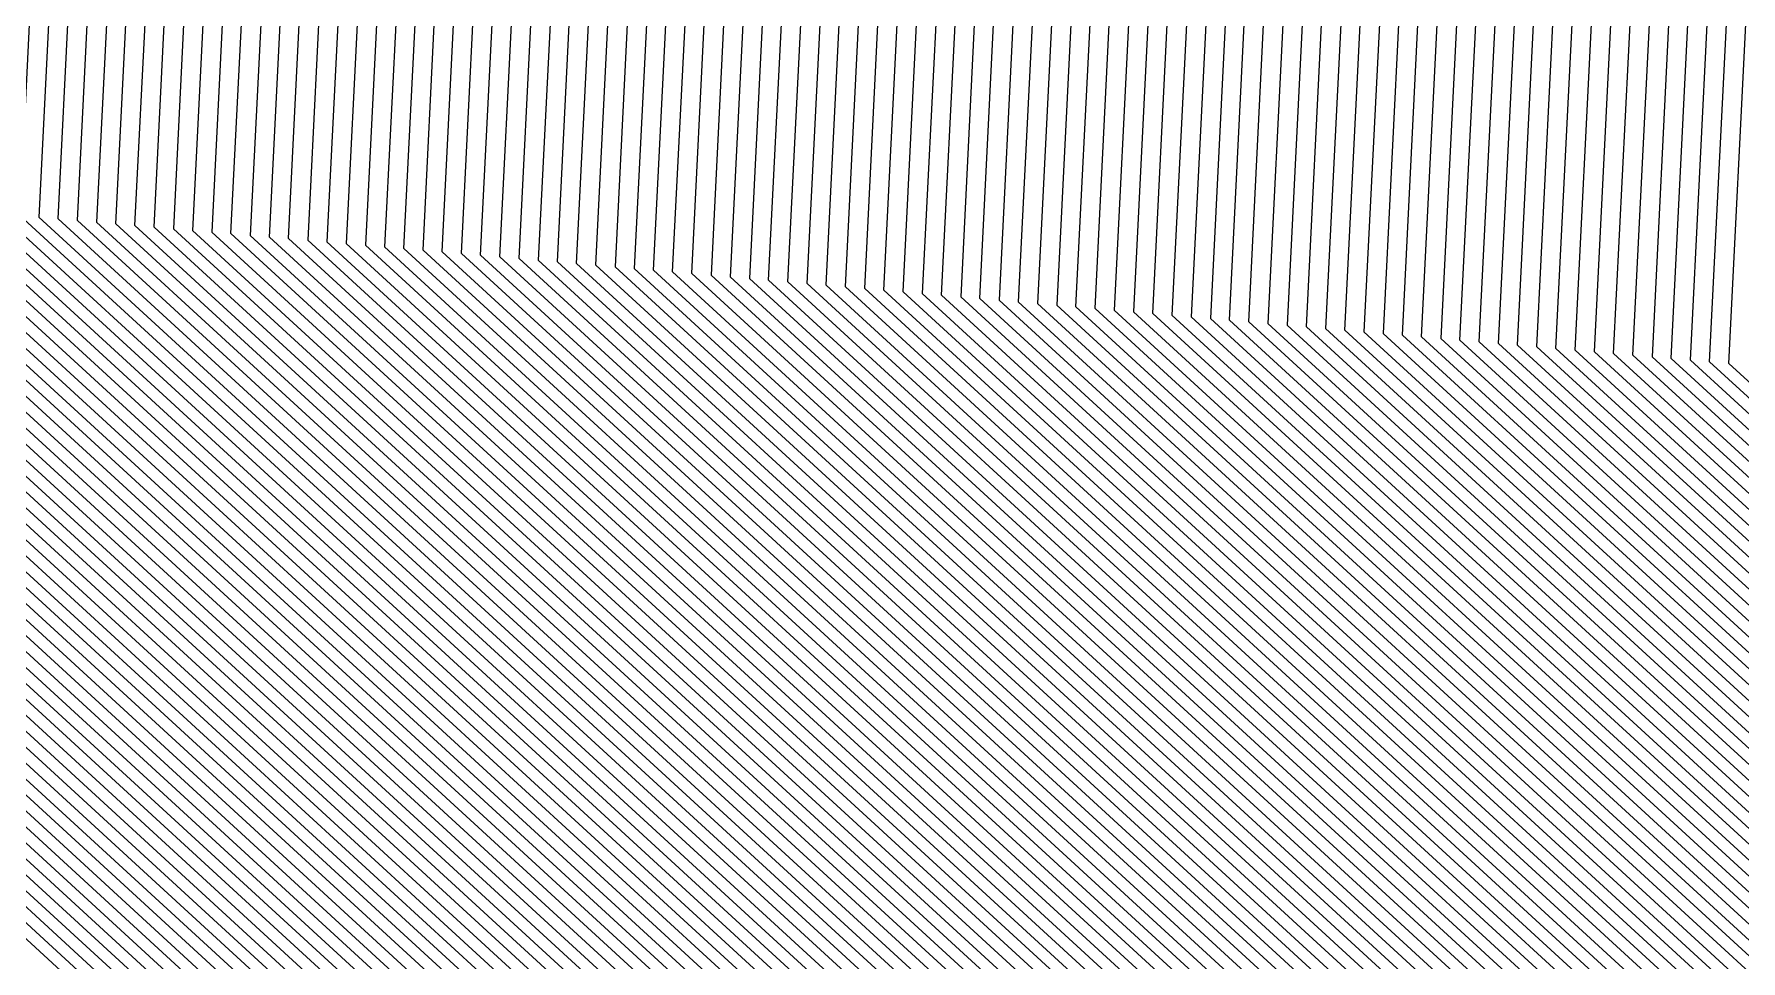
# Model space of a CAD drawing. Extents: x 7084 to 11035, y 13750 to 16729.
# Drawn here: x 7168.7 to 7236.2, y 14474.6 to 14511.2 of the extents above; entities that cross this region are included whole.
import ezdxf

# ---------------------------------------------------------------- set-up
doc = ezdxf.new("R2010")
doc.units = 0
doc.layers.add('Default', color=7, linetype='Continuous')

msp = doc.modelspace()

# ---------------------------------------------------------------- linework, layer by layer
at = {"layer": 'Default'}
for points in [[(8434.013, 16624.256), (8197.693, 16477.159), (8097.914, 16303.794), (8084.854, 16292.684), (7874.792, 16177.108), (7844.102, 16148.354), (7665.549, 16143.101), (7597.279, 15701.808), (7584.873, 15652.796), (7574.37, 15621.276), (7516.602, 15311.32), (7514.644, 15288.448), (7493.096, 15265.576), (7474.16, 15243.357), (7369.128, 15001.697), (7358.028, 14976.864), (7137.463, 14546.079), (7135.504, 14506.869), (7450.597, 14217.928), (7464.962, 14195.056), (7717.037, 14126.76), (7785.599, 14177.733)], [(8432.665, 16618.176), (8199.482, 16473.032), (8101.027, 16301.968), (8086.815, 16289.878), (7879.541, 16175.836), (7846.144, 16144.545), (7669.961, 16139.362), (7602.597, 15703.927), (7589.096, 15650.591), (7578.732, 15619.488), (7521.732, 15313.647), (7519.6, 15288.757), (7496.151, 15263.866), (7475.544, 15239.687), (7371.907, 15001.235), (7359.827, 14974.211), (7142.189, 14549.144), (7140.058, 14506.475), (7450.968, 14221.369), (7466.601, 14196.479), (7715.33, 14129.09), (7789.941, 14184.56)], [(8201.036, 14055.189), (8116.381, 14088.786), (7791.389, 14186.836), (7714.761, 14129.867), (7467.148, 14196.953), (7451.092, 14222.516), (7141.576, 14506.344), (7143.765, 14550.166), (7360.427, 14973.327), (7372.833, 15001.081), (7476.005, 15238.464), (7497.169, 15263.297), (7521.252, 15288.86), (7523.441, 15314.423), (7580.186, 15618.892), (7590.503, 15649.855), (7604.369, 15704.633), (7671.431, 16138.115), (7846.824, 16143.276), (7881.124, 16175.412), (8087.468, 16288.943), (8102.064, 16301.359), (8200.078, 16471.656), (8432.215, 16616.15)], [(8206.565, 14059.772), (8116.34, 14095.58), (7795.007, 14192.525), (7713.338, 14131.808), (7468.513, 14198.139), (7451.402, 14225.384), (7145.371, 14506.015), (7147.704, 14552.72), (7361.926, 14971.116), (7375.148, 15000.696), (7477.159, 15235.406), (7499.715, 15261.872), (7525.382, 15289.117), (7527.716, 15316.362), (7583.821, 15617.403), (7594.022, 15648.017), (7608.801, 15706.399), (7675.107, 16134.999), (7848.525, 16140.102), (7885.082, 16174.352), (8089.102, 16286.605), (8104.658, 16299.838), (8201.568, 16468.217), (8431.091, 16611.083)], [(8430.417, 16608.044), (8202.462, 16466.153), (8106.215, 16298.925), (8090.083, 16285.202), (7887.456, 16173.716), (7849.546, 16138.197), (7677.313, 16133.13), (7611.46, 15707.458), (7596.134, 15646.914), (7586.003, 15616.509), (7530.28, 15317.526), (7527.861, 15289.272), (7501.242, 15261.018), (7477.851, 15233.571), (7376.538, 15000.465), (7362.825, 14969.789), (7150.067, 14554.253), (7147.648, 14505.818), (7451.587, 14227.104), (7469.333, 14198.851), (7712.484, 14132.973)], [(8212.093, 14064.355), (8116.299, 14102.373), (7798.626, 14198.214), (7711.915, 14133.749), (7469.879, 14199.325), (7451.711, 14228.252), (7149.166, 14505.686), (7151.643, 14555.275), (7363.425, 14968.905), (7377.464, 15000.311), (7478.312, 15232.348), (7502.261, 15260.448), (7529.513, 15289.375), (7531.99, 15318.301), (7587.457, 15615.913), (7597.542, 15646.179), (7613.232, 15708.164), (7678.784, 16131.883), (7850.226, 16136.927), (7889.039, 16173.292), (8090.736, 16284.266), (8107.252, 16298.316), (8203.058, 16464.777), (8429.968, 16606.017)], [(8429.518, 16603.99), (8203.655, 16463.402), (8108.29, 16297.708), (8091.39, 16283.331), (7890.622, 16172.868), (7850.906, 16135.658), (7680.254, 16130.637), (7615.005, 15708.871), (7598.949, 15645.443), (7588.911, 15615.317), (7533.7, 15319.077), (7531.165, 15289.478), (7503.279, 15259.878), (7478.774, 15231.124), (7378.39, 15000.157), (7364.025, 14968.021), (7153.219, 14556.297), (7150.684, 14505.555), (7451.835, 14229.399), (7470.425, 14199.799), (7711.346, 14134.526), (7800.073, 14200.49)], [(8216.515, 14068.022), (8116.266, 14107.808), (7801.521, 14202.766), (7710.777, 14135.302), (7470.972, 14200.274), (7451.959, 14230.546), (7152.202, 14505.424), (7154.794, 14557.319), (7364.624, 14967.136), (7379.316, 15000.003), (7479.235, 15229.901), (7504.298, 15259.308), (7532.817, 15289.58), (7535.41, 15319.853), (7590.365, 15614.722), (7600.357, 15644.708), (7616.777, 15709.577), (7681.725, 16129.39), (7851.587, 16134.388), (7892.205, 16172.445), (8092.043, 16282.396), (8109.328, 16297.099), (8204.251, 16462.026), (8429.069, 16601.964)], [(8425.922, 16587.778), (8208.424, 16452.396), (8116.591, 16292.839), (8096.618, 16275.848), (7903.287, 16169.477), (7856.35, 16125.501), (7692.018, 16120.666), (7629.185, 15714.521), (7610.21, 15639.561), (7600.544, 15610.551), (7547.378, 15325.282), (7544.382, 15290.301), (7511.426, 15255.32), (7482.465, 15221.338), (7385.799, 14998.926), (7368.822, 14960.946), (7165.824, 14564.471), (7162.828, 14504.504), (7452.825, 14238.575), (7474.796, 14203.594), (7706.794, 14140.738)], [(8425.248, 16584.738), (8209.318, 16450.333), (8118.148, 16291.926), (8097.599, 16274.445), (7905.661, 16168.841), (7857.37, 16123.596), (7694.223, 16118.796), (7631.844, 15715.58), (7612.322, 15638.458), (7602.725, 15609.657), (7549.942, 15326.446), (7546.86, 15290.456), (7512.954, 15254.465), (7483.157, 15219.504), (7387.188, 14998.695), (7369.721, 14959.62), (7168.187, 14566.004), (7165.105, 14504.306), (7453.011, 14240.296)], [(8247.473, 14093.688), (8116.035, 14145.852), (7821.785, 14234.626), (7702.81, 14146.174), (7478.62, 14206.915), (7453.692, 14246.605), (7173.454, 14503.584), (7176.853, 14571.624), (7373.02, 14954.756), (7392.282, 14997.848), (7485.695, 15212.776), (7518.554, 15251.332), (7555.946, 15291.022), (7559.346, 15330.712), (7610.723, 15606.38), (7620.064, 15634.414), (7641.593, 15719.464), (7702.311, 16111.941), (7861.113, 16116.613), (7914.368, 16166.509), (8101.193, 16269.301), (8123.855, 16288.579), (8212.597, 16442.766), (8422.776, 16573.592)], [(7178.008, 14503.189), (7181.58, 14574.689), (7374.819, 14952.103), (7395.061, 14997.386), (7487.079, 15209.106), (7521.61, 15249.622), (7560.903, 15291.331), (7564.475, 15333.039), (7615.085, 15604.593), (7624.287, 15632.208), (7646.91, 15721.583), (7706.722, 16108.202), (7863.154, 16112.804), (7919.117, 16165.238), (8103.154, 16266.495), (8126.968, 16286.753), (8214.386, 16438.639), (8421.427, 16567.512)], [(8420.978, 16565.486), (8214.982, 16437.264), (8128.006, 16286.145), (8103.807, 16265.56), (7920.7, 16164.814), (7863.834, 16111.535), (7708.193, 16106.955), (7648.683, 15722.289), (7625.695, 15631.473), (7616.539, 15603.997), (7566.185, 15333.814), (7562.555, 15291.434), (7522.628, 15249.053), (7487.54, 15207.883), (7395.987, 14997.232), (7375.418, 14951.218), (7183.155, 14575.711), (7179.526, 14503.058), (7454.187, 14251.193), (7480.805, 14208.812), (7700.534, 14149.28)], [(7184.839, 14502.598), (7188.67, 14579.287), (7377.517, 14948.123), (7399.228, 14996.693), (7489.155, 15203.601), (7526.192, 15247.058), (7568.337, 15291.794), (7572.169, 15336.529), (7621.629, 15601.911), (7630.621, 15628.899), (7654.887, 15724.761), (7713.339, 16102.593), (7866.216, 16107.091), (7926.241, 16163.33), (8106.095, 16262.286), (8131.638, 16284.015), (8217.068, 16432.449), (8419.404, 16558.393)], [(7199.26, 14501.349), (7203.638, 14588.994), (7383.214, 14939.722), (7408.027, 14995.23), (7493.539, 15191.98), (7535.866, 15241.646), (7584.032, 15292.772), (7588.411, 15343.898), (7635.443, 15596.251), (7643.994, 15621.914), (7671.726, 15731.47), (7727.309, 16090.752), (7872.679, 16095.03), (7941.28, 16159.303), (8112.304, 16253.4), (8141.495, 16278.233), (8222.732, 16419.38), (8415.134, 16539.14)], [(7455.92, 14267.252), (7200.778, 14501.218), (7205.214, 14590.016), (7383.814, 14938.838), (7408.953, 14995.077), (7494, 15190.757), (7536.885, 15241.076), (7585.685, 15292.875), (7590.121, 15344.674), (7636.897, 15595.655), (7645.402, 15621.179), (7673.499, 15732.176), (7728.779, 16089.506), (7873.36, 16093.76), (7942.863, 16158.879), (8112.957, 16252.465), (8142.533, 16277.624), (8223.328, 16418.004), (8414.684, 16537.114)], [(7203.055, 14501.021), (7207.578, 14591.549), (7384.713, 14937.511), (7410.342, 14994.846), (7494.692, 15188.922), (7538.412, 15240.221), (7588.163, 15293.029), (7592.686, 15345.837), (7639.078, 15594.762), (7647.513, 15620.076), (7676.157, 15733.236), (7730.985, 16087.636), (7874.38, 16091.856), (7945.237, 16158.243), (8113.938, 16251.062), (8144.089, 16276.711), (8224.222, 16415.94), (8414.01, 16534.074)], [(8410.639, 16518.875), (8228.693, 16405.623), (8151.872, 16272.147), (8118.839, 16244.047), (7957.11, 16155.063), (7879.484, 16082.333), (7742.014, 16078.289), (7689.452, 15738.533), (7658.071, 15614.561), (7649.984, 15590.293), (7605.509, 15351.655), (7600.554, 15293.801), (7546.05, 15235.948), (7498.153, 15179.748), (7417.288, 14993.691), (7389.21, 14930.879), (7219.395, 14599.212), (7214.44, 14500.035), (7457.034, 14277.576), (7493.37, 14219.722), (7687.445, 14167.141), (7860.866, 14296.071)], [(8409.74, 16514.822), (8229.886, 16402.871), (8153.947, 16270.93), (8120.146, 16242.176), (7960.276, 16154.215), (7880.844, 16079.794), (7744.954, 16075.796), (7692.997, 15739.945), (7660.886, 15613.091), (7652.892, 15589.101), (7608.928, 15353.206), (7603.858, 15294.007), (7548.087, 15234.809), (7499.076, 15177.301), (7419.14, 14993.383), (7390.41, 14929.11), (7222.546, 14601.256), (7217.476, 14499.772), (7457.281, 14279.87), (7494.462, 14220.671), (7686.307, 14168.694), (7863.761, 14300.623)], [(8322.657, 14156.019), (8115.474, 14238.244), (7870.998, 14312.001), (7683.461, 14172.577), (7497.194, 14223.043), (7457.9, 14285.605), (7225.066, 14499.115), (7230.424, 14606.365), (7393.408, 14924.688), (7423.771, 14992.613), (7501.383, 15171.185), (7553.178, 15231.96), (7612.118, 15294.522), (7617.477, 15357.084), (7660.163, 15586.122), (7667.924, 15609.414), (7701.859, 15743.476), (7752.307, 16069.564), (7884.246, 16073.446), (7968.191, 16152.096), (8123.414, 16237.5), (8159.136, 16267.887), (8232.866, 16395.993), (8407.492, 16504.689)], [(7230.379, 14498.655), (7235.939, 14609.941), (7395.507, 14921.593), (7427.013, 14992.074), (7502.998, 15166.904), (7556.743, 15229.966), (7617.901, 15294.882), (7623.461, 15359.799), (7665.252, 15584.037), (7672.851, 15606.841), (7708.063, 15745.948), (7757.453, 16065.202), (7886.628, 16069.002), (7973.732, 16150.612), (8125.702, 16234.226), (8162.767, 16265.757), (8234.953, 16391.178), (8405.919, 16497.596)], [(7231.897, 14498.524), (7237.514, 14610.963), (7396.107, 14920.709), (7427.939, 14991.92), (7503.459, 15165.68), (7557.761, 15229.396), (7619.553, 15294.985), (7625.17, 15360.575), (7666.707, 15583.441), (7674.259, 15606.105), (7709.836, 15746.654), (7758.924, 16063.955), (7887.308, 16067.733), (7975.315, 16150.188), (8126.355, 16233.291), (8163.805, 16265.148), (8235.549, 16389.802), (8405.47, 16495.569)], [(8405.245, 16494.556), (8235.847, 16389.114), (8164.324, 16264.844), (8126.682, 16232.823), (7976.106, 16149.976), (7887.648, 16067.098), (7759.659, 16063.332), (7710.722, 15747.007), (7674.962, 15605.738), (7667.434, 15583.143), (7626.025, 15360.963), (7620.379, 15295.037), (7558.27, 15229.111), (7503.69, 15165.069), (7428.402, 14991.843), (7396.406, 14920.267), (7238.302, 14611.474), (7232.656, 14498.458), (7458.519, 14291.341), (7499.925, 14225.415), (7680.616, 14176.46), (7878.235, 14323.38)], [(7458.705, 14293.061), (7234.933, 14498.261), (7240.665, 14613.006), (7397.306, 14918.94), (7429.791, 14991.612), (7504.382, 15163.234), (7559.798, 15228.256), (7622.857, 15295.191), (7628.59, 15362.126), (7669.615, 15582.249), (7677.074, 15604.635), (7713.381, 15748.067), (7761.865, 16061.462), (7888.669, 16065.193), (7978.481, 16149.34), (8127.662, 16231.42), (8165.88, 16263.931), (8236.741, 16387.051), (8404.571, 16491.516)], [(8885.572, 13924.409), (8266.016, 14020.82), (8255.213, 14100.104), (8115.977, 14155.363), (7826.851, 14242.591), (7700.818, 14148.892), (7480.532, 14208.575), (7454.125, 14250.619), (7178.767, 14503.124), (7182.368, 14575.2), (7375.118, 14951.661), (7395.524, 14997.309), (7487.31, 15208.494), (7522.119, 15249.338), (7561.729, 15291.382), (7565.33, 15333.427), (7615.812, 15604.295), (7624.991, 15631.841), (7647.797, 15721.936), (7707.458, 16107.579), (7863.494, 16112.17), (7919.909, 16165.026), (8103.481, 16266.027)], [(8857.339, 13963.892), (8355.421, 14041.997), (8338.136, 14168.852), (8115.359, 14257.265), (7881.13, 14327.932), (7679.478, 14178.013), (7501.018, 14226.363), (7458.767, 14293.635), (7235.692, 14498.195), (7241.453, 14613.517), (7397.606, 14918.498), (7430.254, 14991.535), (7504.613, 15162.622), (7560.307, 15227.971), (7623.683, 15295.243), (7629.445, 15362.514), (7670.342, 15581.951), (7677.778, 15604.267), (7714.267, 15748.42), (7762.6, 16060.839), (7889.009, 16064.558), (7979.273, 16149.128), (8127.989, 16230.952)], [(8906.275, 13895.455), (8200.452, 14005.29), (8194.403, 14049.689), (8116.43, 14080.634), (7787.046, 14180.009), (7716.468, 14127.537), (7465.509, 14195.53), (7450.721, 14219.075), (7137.022, 14506.738), (7139.038, 14547.101), (7358.628, 14975.98), (7370.055, 15001.543), (7474.621, 15242.134), (7494.114, 15265.006), (7516.296, 15288.551), (7518.312, 15312.096), (7575.824, 15620.68), (7586.28, 15652.061), (7599.052, 15702.515), (7667.02, 16141.854), (7844.783, 16147.085), (7876.375, 16176.684)], [(8873.902, 13940.729), (8302.97, 14029.573), (8289.488, 14128.52), (8115.721, 14197.482), (7849.286, 14277.865), (7691.998, 14160.929), (7488.999, 14215.928), (7456.044, 14268.399), (7202.296, 14501.086), (7206.79, 14591.038), (7384.413, 14937.953), (7409.879, 14994.923), (7494.462, 15189.534), (7537.903, 15240.506), (7587.337, 15292.978), (7591.831, 15345.449), (7638.351, 15595.059), (7646.809, 15620.444), (7675.271, 15732.883), (7730.25, 16088.26), (7874.04, 16092.49), (7944.446, 16158.455)], [(8868.632, 13948.099), (8319.659, 14033.526), (8304.967, 14141.353), (8115.606, 14216.504), (7859.418, 14293.796), (7688.014, 14166.365), (7492.823, 14219.248), (7456.91, 14276.429), (7212.922, 14500.166), (7217.819, 14598.19), (7388.611, 14931.763), (7416.362, 14993.845), (7497.691, 15180.971), (7545.032, 15236.518), (7598.902, 15293.698), (7603.799, 15350.879), (7648.53, 15590.889), (7656.663, 15615.296), (7687.679, 15737.826), (7740.543, 16079.535), (7878.803, 16083.603), (7955.527, 16155.487)], [(8865.621, 13952.311), (8329.195, 14035.785), (8313.812, 14148.686), (8115.54, 14227.374), (7865.208, 14302.899), (7685.738, 14169.471), (7495.009, 14221.146), (7457.405, 14281.017), (7218.994, 14499.641), (7224.122, 14602.277), (7391.009, 14928.226), (7420.067, 14993.229), (7499.537, 15176.078), (7549.105, 15234.239), (7605.51, 15294.11), (7610.638, 15353.982), (7654.347, 15588.505), (7662.294, 15612.355), (7694.769, 15740.651), (7746.425, 16074.549), (7881.525, 16078.524), (7961.859, 16153.791)], [(7864.855, 16109.63), (7710.399, 16105.086), (7651.342, 15723.348), (7627.806, 15630.37), (7618.72, 15603.103), (7568.749, 15334.978), (7565.033, 15291.588), (7524.155, 15248.198), (7488.233, 15206.048), (7397.376, 14997.001), (7376.318, 14949.892), (7185.519, 14577.244), (7181.803, 14502.861), (7454.372, 14252.914), (7481.624, 14209.524), (7699.68, 14150.445), (7829.746, 14247.143), (8115.944, 14160.798), (8259.635, 14103.771), (8270.784, 14021.95), (8884.066, 13926.515)], [(7708.928, 16106.332), (7649.569, 15722.642), (7626.398, 15631.105), (7617.266, 15603.699), (7567.04, 15334.202), (7563.381, 15291.485), (7523.137, 15248.768), (7487.771, 15207.271), (7396.45, 14997.155), (7375.718, 14950.776), (7183.943, 14576.222), (7180.285, 14502.992), (7454.249, 14251.767), (7481.078, 14209.049), (7700.249, 14149.669), (7828.298, 14244.867), (8115.96, 14158.08), (8257.424, 14101.937), (8268.4, 14021.385), (8884.819, 13925.462)], [(7683.248, 15736.061), (7653.144, 15617.135), (7644.895, 15592.378), (7599.524, 15348.94), (7594.771, 15293.441), (7542.486, 15237.942), (7496.538, 15184.029), (7414.047, 14994.23), (7387.112, 14933.974), (7213.88, 14595.636), (7209.127, 14500.495), (7456.601, 14273.561), (7491.458, 14218.062), (7689.437, 14164.423), (7855.8, 14288.106), (8115.647, 14209.711), (8299.439, 14136.77), (8313.698, 14032.115), (8870.514, 13945.467)], [(7652.228, 15723.702), (7628.51, 15630.002), (7619.448, 15602.805), (7569.604, 15335.366), (7565.859, 15291.639), (7524.665, 15247.913), (7488.463, 15205.436), (7397.839, 14996.924), (7376.618, 14949.45), (7186.307, 14577.754), (7182.562, 14502.795), (7454.434, 14253.487), (7481.897, 14209.761), (7699.396, 14150.834), (7830.469, 14248.281), (8115.936, 14162.156), (8260.741, 14104.687), (8271.976, 14022.232), (8883.69, 13927.042)], [(7642.479, 15719.817), (7620.768, 15634.046), (7611.45, 15606.082), (7560.201, 15331.1), (7556.773, 15291.073), (7519.064, 15251.047), (7485.925, 15212.164), (7392.745, 14997.771), (7373.319, 14954.314), (7177.641, 14572.135), (7174.213, 14503.518), (7453.754, 14247.178), (7478.893, 14207.152), (7702.526, 14146.562), (7822.509, 14235.764), (8116.026, 14147.21), (8248.579, 14094.604), (8258.863, 14019.126), (8887.83, 13921.251)], [(7638.934, 15718.405), (7617.953, 15635.517), (7608.542, 15607.274), (7556.781, 15329.548), (7553.468, 15290.867), (7517.027, 15252.186), (7485.003, 15214.611), (7390.893, 14998.079), (7372.12, 14956.082), (7174.49, 14570.091), (7171.177, 14503.781), (7453.506, 14244.884), (7477.8, 14206.203), (7703.664, 14145.009), (7819.614, 14231.213), (8116.059, 14141.776), (8244.156, 14090.938), (8254.095, 14017.997), (8889.336, 13919.145)], [(7618.55, 15710.283), (7601.765, 15643.973), (7591.819, 15614.126), (7537.119, 15320.628), (7534.469, 15289.683), (7505.316, 15258.739), (7479.696, 15228.678), (7380.242, 14999.849), (7365.224, 14966.252), (7156.37, 14558.34), (7153.72, 14505.292), (7452.082, 14231.693), (7471.518, 14200.748), (7710.208, 14136.079), (7802.968, 14205.042), (8116.249, 14110.526), (8218.727, 14069.855), (8226.678, 14011.502), (8897.994, 13907.037)], [(7615.891, 15709.224), (7599.653, 15645.076), (7589.638, 15615.019), (7534.555, 15319.465), (7531.991, 15289.529), (7503.788, 15259.593), (7479.004, 15230.513), (7378.853, 15000.08), (7364.324, 14967.579), (7154.007, 14556.808), (7151.443, 14505.489), (7451.897, 14229.972), (7470.698, 14200.036), (7711.062, 14134.914), (7800.797, 14201.628), (8116.274, 14106.449), (8215.41, 14067.105), (8223.101, 14010.655), (8899.123, 13905.458)], [(8907.781, 13893.35), (8195.684, 14004.161), (8189.98, 14046.023), (8116.463, 14075.199), (7784.151, 14175.457), (7717.606, 14125.984), (7464.416, 14194.581), (7450.473, 14216.781), (7133.986, 14507.001), (7135.887, 14545.057), (7357.428, 14977.749), (7368.202, 15001.851), (7473.698, 15244.58), (7492.077, 15266.146), (7512.991, 15288.345), (7514.893, 15310.545), (7572.916, 15621.871)], [(7573.643, 15621.574), (7515.748, 15310.932), (7513.818, 15288.397), (7492.586, 15265.861), (7473.929, 15243.969), (7368.665, 15001.774), (7357.728, 14977.306), (7136.675, 14545.568), (7134.745, 14506.935), (7450.535, 14217.354), (7464.689, 14194.818), (7717.322, 14126.372), (7784.875, 14176.595), (8116.455, 14076.558), (8191.086, 14046.939), (8196.876, 14004.443), (8907.405, 13893.876)], [(7575.097, 15620.978), (7517.457, 15311.708), (7515.47, 15288.499), (7493.605, 15265.291), (7474.39, 15242.745), (7369.591, 15001.62), (7358.328, 14976.422), (7138.25, 14546.59), (7136.263, 14506.804), (7450.659, 14218.501), (7465.236, 14195.293), (7716.753, 14127.149), (7786.323, 14178.871), (8116.439, 14079.275), (8193.297, 14048.773), (8199.26, 14005.008), (8906.652, 13894.929)], [(7576.551, 15620.382), (7519.167, 15312.484), (7517.122, 15288.602), (7494.623, 15264.721), (7474.852, 15241.522), (7370.518, 15001.466), (7358.927, 14975.538), (7139.826, 14547.611), (7137.781, 14506.672), (7450.783, 14219.649), (7465.782, 14195.767), (7716.184, 14127.925), (7787.77, 14181.146), (8116.422, 14081.993), (8195.508, 14050.606), (8201.644, 14005.573), (8905.899, 13895.982)], [(8905.523, 13896.508), (8202.836, 14005.855), (8196.614, 14051.523), (8116.414, 14083.351), (7788.494, 14182.284), (7715.899, 14128.313), (7466.055, 14196.004), (7450.845, 14220.222), (7138.54, 14506.606), (7140.614, 14548.122), (7359.227, 14975.095), (7370.981, 15001.389), (7475.082, 15240.911), (7495.132, 15264.436), (7517.948, 15288.654), (7520.022, 15312.872), (7577.278, 15620.084)], [(8904.393, 13898.087), (8206.412, 14006.702), (8199.931, 14054.272), (8116.389, 14087.428), (7790.665, 14185.698), (7715.045, 14129.478), (7466.874, 14196.716), (7451.03, 14221.943), (7140.817, 14506.409), (7142.977, 14549.655), (7360.127, 14973.769), (7372.37, 15001.158), (7475.774, 15239.076), (7496.66, 15263.582), (7520.426, 15288.808), (7522.587, 15314.035), (7579.459, 15619.19)], [(8903.64, 13899.14), (8208.797, 14007.267), (8202.142, 14056.106), (8116.373, 14090.145), (7792.112, 14187.974), (7714.476, 14130.255), (7467.421, 14197.19), (7451.154, 14223.09), (7142.335, 14506.278), (7144.553, 14550.677), (7360.726, 14972.885), (7373.296, 15001.004), (7476.236, 15237.852), (7497.678, 15263.012), (7522.078, 15288.911), (7524.296, 15314.811), (7580.913, 15618.594)], [(7583.094, 15617.701), (7526.861, 15315.974), (7524.556, 15289.066), (7499.206, 15262.157), (7476.928, 15236.017), (7374.685, 15000.773), (7361.626, 14971.558), (7146.916, 14552.21), (7144.612, 14506.081), (7451.34, 14224.81), (7468.24, 14197.902), (7713.623, 14131.42), (7794.283, 14191.387), (8116.348, 14094.221), (8205.459, 14058.856), (8212.373, 14008.114), (8902.511, 13900.72)], [(7584.549, 15617.105), (7528.571, 15316.75), (7526.208, 15289.169), (7500.224, 15261.587), (7477.389, 15234.794), (7375.611, 15000.619), (7362.226, 14970.674), (7148.492, 14553.231), (7146.13, 14505.949), (7451.464, 14225.957), (7468.786, 14198.376), (7713.054, 14132.196), (7795.731, 14193.663), (8116.331, 14096.939), (8207.67, 14060.689), (8214.757, 14008.679), (8901.758, 13901.773)], [(7586.73, 15616.211), (7531.135, 15317.913), (7528.687, 15289.323), (7501.752, 15260.733), (7478.082, 15232.959), (7377.001, 15000.388), (7363.125, 14969.347), (7150.855, 14554.764), (7148.407, 14505.752), (7451.649, 14227.678), (7469.606, 14199.088), (7712.2, 14133.361), (7797.902, 14197.077), (8116.307, 14101.015), (8210.987, 14063.439), (8218.333, 14009.526), (8900.629, 13903.352)], [(7588.184, 15615.615), (7532.845, 15318.689), (7530.339, 15289.426), (7502.77, 15260.163), (7478.543, 15231.736), (7377.927, 15000.234), (7363.725, 14968.463), (7152.431, 14555.786), (7149.925, 14505.621), (7451.773, 14228.825), (7470.152, 14199.562), (7711.631, 14134.138), (7799.35, 14199.352), (8116.29, 14103.732), (8213.198, 14065.272), (8220.717, 14010.09), (8899.876, 13904.405)], [(8897.617, 13907.563), (8227.87, 14011.785), (8219.832, 14070.772), (8116.241, 14111.884), (7803.692, 14206.18), (7709.924, 14136.467), (7471.791, 14200.985), (7452.144, 14232.266), (7154.479, 14505.226), (7157.158, 14558.851), (7365.524, 14965.81), (7380.705, 14999.772), (7479.927, 15228.066), (7505.825, 15258.454), (7535.295, 15289.735), (7537.974, 15321.016), (7592.546, 15613.828)], [(8897.241, 13908.09), (8229.062, 14012.067), (8220.938, 14071.688), (8116.233, 14113.243), (7804.416, 14207.317), (7709.639, 14136.856), (7472.064, 14201.222), (7452.206, 14232.84), (7155.238, 14505.161), (7157.946, 14559.362), (7365.824, 14965.368), (7381.168, 14999.695), (7480.158, 15227.455), (7506.334, 15258.169), (7536.121, 15289.786), (7538.829, 15321.404), (7593.273, 15613.53)], [(7594, 15613.232), (7539.684, 15321.792), (7536.947, 15289.838), (7506.843, 15257.884), (7480.389, 15226.843), (7381.631, 14999.618), (7366.123, 14964.926), (7158.733, 14559.873), (7155.997, 14505.095), (7452.268, 14233.413), (7472.337, 14201.46), (7709.355, 14137.244), (7805.139, 14208.455), (8116.224, 14114.602), (8222.044, 14072.605), (8230.254, 14012.349), (8896.865, 13908.616)], [(8896.488, 13909.143), (8231.446, 14012.632), (8223.149, 14073.522), (8116.216, 14115.96), (7805.863, 14209.593), (7709.07, 14137.632), (7472.61, 14201.697), (7452.33, 14233.987), (7156.756, 14505.029), (7159.521, 14560.384), (7366.423, 14964.483), (7382.094, 14999.541), (7480.619, 15226.231), (7507.353, 15257.599), (7537.773, 15289.889), (7540.539, 15322.18), (7594.727, 15612.934)], [(8896.112, 13909.669), (8232.638, 14012.914), (8224.255, 14074.438), (8116.208, 14117.319), (7806.587, 14210.731), (7708.785, 14138.02), (7472.884, 14201.934), (7452.392, 14234.56), (7157.515, 14504.964), (7160.309, 14560.895), (7366.723, 14964.041), (7382.558, 14999.464), (7480.85, 15225.62), (7507.862, 15257.314), (7538.599, 15289.941), (7541.394, 15322.567), (7595.454, 15612.636)], [(8895.735, 13910.196), (8233.83, 14013.196), (8225.361, 14075.355), (8116.2, 14118.678), (7807.31, 14211.869), (7708.501, 14138.409), (7473.157, 14202.171), (7452.454, 14235.134), (7158.274, 14504.898), (7161.097, 14561.406), (7367.023, 14963.599), (7383.021, 14999.387), (7481.081, 15225.008), (7508.371, 15257.029), (7539.425, 15289.992), (7542.248, 15322.955), (7596.182, 15612.338)], [(7596.909, 15612.04), (7543.103, 15323.343), (7540.251, 15290.044), (7508.88, 15256.744), (7481.311, 15224.397), (7383.484, 14999.31), (7367.323, 14963.157), (7161.885, 14561.917), (7159.033, 14504.832), (7452.516, 14235.708), (7473.43, 14202.408), (7708.216, 14138.797), (7808.034, 14213.007), (8116.191, 14120.036), (8226.466, 14076.272), (8235.022, 14013.479), (8895.359, 13910.722)], [(8894.982, 13911.248), (8236.214, 14013.761), (8227.572, 14077.188), (8116.183, 14121.395), (7808.758, 14214.145), (7707.932, 14139.185), (7473.703, 14202.645), (7452.578, 14236.281), (7159.792, 14504.766), (7162.672, 14562.427), (7367.623, 14962.715), (7383.947, 14999.233), (7481.542, 15223.785), (7509.389, 15256.46), (7541.077, 15290.095), (7543.958, 15323.731), (7597.636, 15611.742)], [(8894.606, 13911.775), (8237.406, 14014.043), (8228.677, 14078.105), (8116.175, 14122.754), (7809.482, 14215.283), (7707.647, 14139.573), (7473.976, 14202.883), (7452.64, 14236.855), (7160.551, 14504.701), (7163.46, 14562.938), (7367.922, 14962.273), (7384.41, 14999.157), (7481.773, 15223.173), (7509.898, 15256.175), (7541.904, 15290.147), (7544.813, 15324.119), (7598.363, 15611.445)], [(8893.853, 13912.828), (8239.79, 14014.608), (8230.889, 14079.938), (8116.158, 14125.471), (7810.929, 14217.558), (7707.078, 14140.35), (7474.523, 14203.357), (7452.763, 14238.002), (7162.069, 14504.569), (7165.036, 14563.96), (7368.522, 14961.388), (7385.336, 14999.003), (7482.234, 15221.95), (7510.917, 15255.605), (7543.556, 15290.25), (7546.523, 15324.894), (7599.817, 15610.849)], [(7601.271, 15610.253), (7548.233, 15325.67), (7545.208, 15290.353), (7511.935, 15255.035), (7482.696, 15220.727), (7386.262, 14998.849), (7369.122, 14960.504), (7166.611, 14564.982), (7163.587, 14504.438), (7452.887, 14239.149), (7475.069, 14203.831), (7706.509, 14141.127), (7812.376, 14219.834), (8116.142, 14128.189), (8233.1, 14081.771), (8242.174, 14015.173), (8893.1, 13913.881)], [(7601.998, 15609.955), (7549.087, 15326.058), (7546.034, 15290.404), (7512.444, 15254.75), (7482.926, 15220.115), (7386.725, 14998.772), (7369.422, 14960.062), (7167.399, 14565.493), (7164.346, 14504.372), (7452.949, 14239.722), (7475.342, 14204.069), (7706.225, 14141.515), (7813.1, 14220.972), (8116.134, 14129.547), (8234.206, 14082.688), (8243.366, 14015.455), (8892.724, 13914.407)], [(8891.971, 13915.46), (8245.751, 14016.02), (8236.417, 14084.521), (8116.117, 14132.265), (7814.548, 14223.248), (7705.655, 14142.291), (7475.888, 14204.543), (7453.073, 14240.869), (7165.864, 14504.241), (7168.975, 14566.515), (7370.021, 14959.177), (7387.651, 14998.618), (7483.388, 15218.892), (7513.463, 15254.181), (7547.686, 15290.507), (7550.797, 15326.834), (7603.452, 15609.359)], [(8891.595, 13915.986), (8246.943, 14016.302), (8237.523, 14085.438), (8116.109, 14133.623), (7815.271, 14224.385), (7705.371, 14142.68), (7476.161, 14204.78), (7453.135, 14241.443), (7166.623, 14504.175), (7169.763, 14567.026), (7370.321, 14958.735), (7388.114, 14998.541), (7483.618, 15218.28), (7513.972, 15253.896), (7548.512, 15290.558), (7551.652, 15327.221), (7604.179, 15609.061)], [(8891.218, 13916.513), (8248.135, 14016.585), (8238.628, 14086.355), (8116.101, 14134.982), (7815.995, 14225.523), (7705.086, 14143.068), (7476.435, 14205.017), (7453.197, 14242.016), (7167.382, 14504.109), (7170.55, 14567.536), (7370.621, 14958.293), (7388.578, 14998.464), (7483.849, 15217.669), (7514.481, 15253.611), (7549.338, 15290.61), (7552.507, 15327.609), (7604.906, 15608.763)], [(7605.633, 15608.465), (7553.362, 15327.997), (7550.164, 15290.661), (7514.99, 15253.326), (7484.08, 15217.057), (7389.041, 14998.387), (7370.921, 14957.851), (7171.338, 14568.047), (7168.141, 14504.044), (7453.258, 14242.59), (7476.708, 14205.254), (7704.802, 14143.456), (7816.719, 14226.661), (8116.092, 14136.341), (8239.734, 14087.271), (8249.327, 14016.867), (8890.842, 13917.039)], [(8252.903, 14017.714), (8243.051, 14090.021), (8116.068, 14140.417), (7818.89, 14230.075), (7703.948, 14144.621), (7477.527, 14205.966), (7453.444, 14244.311), (7170.418, 14503.846), (7173.702, 14569.58), (7371.82, 14956.524), (7390.43, 14998.156), (7484.772, 15215.222), (7516.518, 15252.471), (7552.642, 15290.816), (7555.926, 15329.16), (7607.815, 15607.572)], [(8888.96, 13919.671), (8255.287, 14018.279), (8245.262, 14091.854), (8116.051, 14143.134), (7820.337, 14232.351), (7703.379, 14145.398), (7478.073, 14206.44), (7453.568, 14245.458), (7171.936, 14503.715), (7175.277, 14570.602), (7372.42, 14955.64), (7391.356, 14998.002), (7485.233, 15213.999), (7517.536, 15251.901), (7554.294, 15290.919), (7557.636, 15329.936), (7609.269, 15606.976)], [(8888.583, 13920.198), (8256.479, 14018.561), (8246.368, 14092.771), (8116.043, 14144.493), (7821.061, 14233.488), (7703.095, 14145.786), (7478.347, 14206.678), (7453.63, 14246.031), (7172.695, 14503.649), (7176.065, 14571.113), (7372.72, 14955.198), (7391.819, 14997.925), (7485.464, 15213.387), (7518.045, 15251.617), (7555.12, 15290.97), (7558.491, 15330.324), (7609.996, 15606.678)], [(7612.177, 15605.784), (7561.056, 15331.487), (7557.599, 15291.125), (7519.573, 15250.762), (7486.156, 15211.552), (7393.208, 14997.694), (7373.619, 14953.871), (7178.429, 14572.645), (7174.972, 14503.452), (7453.815, 14247.752), (7479.166, 14207.389), (7702.241, 14146.951), (7823.232, 14236.902), (8116.018, 14148.569), (8249.685, 14095.521), (8260.055, 14019.408), (8887.454, 13921.777)], [(7612.904, 15605.486), (7561.91, 15331.875), (7558.425, 15291.176), (7520.082, 15250.477), (7486.387, 15210.941), (7393.671, 14997.617), (7373.919, 14953.429), (7179.216, 14573.156), (7175.731, 14503.386), (7453.877, 14248.325), (7479.439, 14207.626), (7701.956, 14147.339), (7823.956, 14238.04), (8116.01, 14149.928), (8250.79, 14096.438), (8261.247, 14019.691), (8887.077, 13922.304)], [(8886.701, 13922.83), (8262.439, 14019.973), (8251.896, 14097.354), (8116.002, 14151.287), (7824.68, 14239.178), (7701.672, 14147.727), (7479.712, 14207.863), (7453.939, 14248.899), (7176.49, 14503.321), (7180.004, 14573.667), (7374.219, 14952.987), (7394.134, 14997.54), (7486.618, 15210.329), (7520.591, 15250.192), (7559.251, 15291.228), (7562.765, 15332.263), (7613.631, 15605.188)], [(7614.358, 15604.891), (7563.62, 15332.651), (7560.077, 15291.279), (7521.1, 15249.907), (7486.848, 15209.718), (7394.597, 14997.463), (7374.519, 14952.545), (7180.792, 14574.178), (7177.249, 14503.255), (7454.001, 14249.472), (7479.985, 14208.101), (7701.387, 14148.116), (7825.403, 14240.316), (8115.993, 14152.645), (8253.002, 14098.271), (8263.632, 14020.255), (8886.325, 13923.357)], [(7617.993, 15603.401), (7567.894, 15334.59), (7564.207, 15291.537), (7523.646, 15248.483), (7488.002, 15206.659), (7396.913, 14997.078), (7376.018, 14950.334), (7184.731, 14576.733), (7181.044, 14502.926), (7454.311, 14252.34), (7481.351, 14209.286), (7699.965, 14150.057), (7829.022, 14246.005), (8115.952, 14159.439), (8258.53, 14102.854), (8269.592, 14021.667), (8884.442, 13925.989)], [(8883.313, 13927.568), (8273.168, 14022.514), (8261.847, 14105.604), (8115.927, 14163.515), (7831.193, 14249.419), (7699.111, 14151.222), (7482.171, 14209.998), (7454.496, 14254.061), (7183.321, 14502.729), (7187.094, 14578.265), (7376.917, 14949.008), (7398.302, 14996.847), (7488.694, 15204.824), (7525.174, 15247.628), (7566.685, 15291.691), (7570.459, 15335.754), (7620.175, 15602.507)], [(8882.937, 13928.095), (8274.36, 14022.797), (8262.952, 14106.521), (8115.919, 14164.874), (7831.917, 14250.556), (7698.827, 14151.61), (7482.444, 14210.235), (7454.558, 14254.634), (7184.08, 14502.664), (7187.882, 14578.776), (7377.217, 14948.565), (7398.765, 14996.77), (7488.925, 15204.213), (7525.683, 15247.343), (7567.511, 15291.742), (7571.314, 15336.141), (7620.902, 15602.209)], [(8882.184, 13929.147), (8276.744, 14023.361), (8265.164, 14108.354), (8115.903, 14167.591), (7833.364, 14252.832), (7698.257, 14152.387), (7482.99, 14210.71), (7454.682, 14255.781), (7185.598, 14502.532), (7189.458, 14579.798), (7377.817, 14947.681), (7399.691, 14996.616), (7489.386, 15202.99), (7526.701, 15246.774), (7569.163, 15291.845), (7573.024, 15336.917), (7622.356, 15601.614)], [(8277.936, 14023.644), (8266.269, 14109.27), (8115.894, 14168.95), (7834.088, 14253.97), (7697.973, 14152.775), (7483.263, 14210.947), (7454.744, 14256.355), (7186.357, 14502.466), (7190.246, 14580.309), (7378.117, 14947.239), (7400.154, 14996.539), (7489.617, 15202.378), (7527.21, 15246.489), (7569.989, 15291.897), (7573.879, 15337.305), (7623.083, 15601.316)], [(8881.431, 13930.2), (8279.128, 14023.926), (8267.375, 14110.187), (8115.886, 14170.308), (7834.812, 14255.108), (7697.688, 14153.163), (7483.536, 14211.184), (7454.806, 14256.928), (7187.116, 14502.401), (7191.034, 14580.82), (7378.417, 14946.797), (7400.617, 14996.462), (7489.847, 15201.766), (7527.72, 15246.204), (7570.816, 15291.948), (7574.733, 15337.693), (7623.81, 15601.018)], [(7625.264, 15600.422), (7576.443, 15338.468), (7572.468, 15292.051), (7528.738, 15245.634), (7490.309, 15200.543), (7401.544, 14996.308), (7379.016, 14945.912), (7192.609, 14581.842), (7188.634, 14502.269), (7454.93, 14258.075), (7484.083, 14211.658), (7697.119, 14153.94), (7836.259, 14257.384), (8115.87, 14173.026), (8269.586, 14112.02), (8281.513, 14024.491), (8880.678, 13931.253)], [(8282.705, 14024.773), (8270.692, 14112.937), (8115.862, 14174.385), (7836.983, 14258.522), (7696.835, 14154.328), (7484.356, 14211.895), (7454.991, 14258.649), (7189.393, 14502.204), (7193.397, 14582.352), (7379.316, 14945.47), (7402.007, 14996.231), (7490.54, 15199.931), (7529.247, 15245.349), (7573.294, 15292.103), (7577.298, 15338.856), (7625.991, 15600.124)], [(8879.925, 13932.306), (8283.897, 14025.056), (8271.798, 14113.854), (8115.853, 14175.743), (7837.707, 14259.659), (7696.55, 14154.716), (7484.629, 14212.133), (7455.053, 14259.223), (7190.152, 14502.138), (7194.185, 14582.863), (7379.616, 14945.028), (7402.47, 14996.154), (7490.77, 15199.32), (7529.756, 15245.064), (7574.12, 15292.154), (7578.153, 15339.244), (7626.718, 15599.826)], [(8879.549, 13932.832), (8285.089, 14025.338), (8272.903, 14114.77), (8115.845, 14177.102), (7838.43, 14260.797), (7696.266, 14155.105), (7484.902, 14212.37), (7455.115, 14259.796), (7190.911, 14502.072), (7194.973, 14583.374), (7379.916, 14944.586), (7402.933, 14996.077), (7491.001, 15198.708), (7530.266, 15244.779), (7574.946, 15292.206), (7579.008, 15339.632), (7627.445, 15599.528)], [(7628.172, 15599.23), (7579.863, 15340.02), (7575.772, 15292.257), (7530.775, 15244.495), (7491.232, 15198.097), (7403.396, 14996), (7380.216, 14944.144), (7195.76, 14583.885), (7191.67, 14502.006), (7455.177, 14260.37), (7485.175, 14212.607), (7695.981, 14155.493), (7839.154, 14261.935), (8115.837, 14178.461), (8274.009, 14115.687), (8286.281, 14025.62), (8879.172, 13933.359)], [(7628.899, 15598.932), (7580.717, 15340.408), (7576.598, 15292.309), (7531.284, 15244.21), (7491.462, 15197.485), (7403.859, 14995.923), (7380.515, 14943.702), (7196.548, 14584.396), (7192.429, 14501.941), (7455.239, 14260.943), (7485.448, 14212.844), (7695.697, 14155.881), (7839.878, 14263.073), (8115.829, 14179.819), (8275.114, 14116.604), (8287.473, 14025.903), (8878.796, 13933.885)], [(8878.419, 13934.412), (8288.665, 14026.185), (8276.22, 14117.52), (8115.82, 14181.178), (7840.602, 14264.211), (7695.412, 14156.269), (7485.722, 14213.081), (7455.301, 14261.517), (7193.188, 14501.875), (7197.336, 14584.907), (7380.815, 14943.259), (7404.322, 14995.846), (7491.693, 15196.873), (7531.793, 15243.925), (7577.424, 15292.36), (7581.572, 15340.795), (7629.626, 15598.634)], [(8877.667, 13935.465), (8291.049, 14026.75), (8278.431, 14119.353), (8115.804, 14183.895), (7842.049, 14266.487), (7694.843, 14157.046), (7486.268, 14213.556), (7455.425, 14262.664), (7194.706, 14501.744), (7198.912, 14585.929), (7381.415, 14942.375), (7405.248, 14995.692), (7492.155, 15195.65), (7532.811, 15243.355), (7579.076, 15292.463), (7583.282, 15341.571), (7631.081, 15598.039)], [(7631.808, 15597.741), (7584.137, 15341.959), (7579.902, 15292.515), (7533.321, 15243.07), (7492.385, 15195.038), (7405.711, 14995.615), (7381.715, 14941.933), (7199.699, 14586.44), (7195.465, 14501.678), (7455.487, 14263.237), (7486.541, 14213.793), (7694.558, 14157.434), (7842.773, 14267.625), (8115.796, 14185.254), (8279.537, 14120.27), (8292.241, 14027.032), (8877.29, 13935.991)], [(7632.535, 15597.443), (7584.992, 15342.347), (7580.728, 15292.566), (7533.83, 15242.785), (7492.616, 15194.427), (7406.174, 14995.538), (7382.015, 14941.491), (7200.487, 14586.951), (7196.224, 14501.612), (7455.548, 14263.811), (7486.814, 14214.03), (7694.274, 14157.822), (7843.496, 14268.762), (8115.787, 14186.613), (8280.643, 14121.187), (8293.433, 14027.314), (8876.914, 13936.518)], [(7633.262, 15597.145), (7585.847, 15342.735), (7581.554, 15292.618), (7534.339, 15242.5), (7492.847, 15193.815), (7406.637, 14995.461), (7382.314, 14941.049), (7201.275, 14587.461), (7196.983, 14501.546), (7455.61, 14264.384), (7487.087, 14214.267), (7693.989, 14158.211), (7844.22, 14269.9), (8115.779, 14187.972), (8281.748, 14122.103), (8294.625, 14027.597), (8876.537, 13937.044)], [(8875.032, 13939.15), (8299.393, 14028.726), (8286.171, 14125.77), (8115.746, 14193.406), (7847.115, 14274.452), (7692.851, 14159.764), (7488.18, 14215.216), (7455.858, 14266.679), (7200.019, 14501.284), (7204.426, 14589.505), (7383.514, 14939.28), (7408.49, 14995.153), (7493.769, 15191.369), (7536.376, 15241.361), (7584.859, 15292.823), (7589.266, 15344.286), (7636.17, 15595.953)], [(8874.279, 13940.203), (8301.778, 14029.291), (8288.382, 14127.603), (8115.73, 14196.124), (7848.562, 14276.728), (7692.282, 14160.54), (7488.726, 14215.69), (7455.982, 14267.826), (7201.537, 14501.152), (7206.002, 14590.527), (7384.113, 14938.396), (7409.416, 14995), (7494.231, 15190.145), (7537.394, 15240.791), (7586.511, 15292.926), (7590.976, 15345.062), (7637.624, 15595.357)], [(7639.805, 15594.464), (7593.54, 15346.225), (7588.989, 15293.081), (7538.922, 15239.936), (7494.923, 15188.311), (7410.805, 14994.769), (7385.013, 14937.069), (7208.365, 14592.06), (7203.814, 14500.955), (7456.167, 14269.546), (7489.546, 14216.402), (7691.428, 14161.705), (7850.734, 14280.141), (8115.705, 14200.2), (8291.699, 14130.353), (8305.354, 14030.138), (8873.149, 13941.782)], [(8872.773, 13942.308), (8306.546, 14030.42), (8292.805, 14131.27), (8115.697, 14201.559), (7851.457, 14281.279), (7691.144, 14162.094), (7489.819, 14216.639), (7456.229, 14270.12), (7204.573, 14500.889), (7209.153, 14592.57), (7385.313, 14936.627), (7411.268, 14994.692), (7495.154, 15187.699), (7539.431, 15239.652), (7589.815, 15293.132), (7594.395, 15346.613), (7640.532, 15594.166)], [(7641.259, 15593.868), (7595.25, 15347.001), (7590.641, 15293.184), (7539.94, 15239.367), (7495.384, 15187.087), (7411.731, 14994.615), (7385.613, 14936.185), (7209.941, 14593.081), (7205.332, 14500.824), (7456.291, 14270.693), (7490.092, 14216.876), (7690.859, 14162.482), (7852.181, 14282.417), (8115.688, 14202.917), (8293.91, 14132.186), (8307.738, 14030.703), (8872.397, 13942.835)], [(8872.02, 13943.361), (8308.93, 14030.985), (8295.016, 14133.103), (8115.68, 14204.276), (7852.905, 14283.555), (7690.575, 14162.87), (7490.365, 14217.113), (7456.353, 14271.267), (7206.091, 14500.758), (7210.729, 14593.592), (7385.912, 14935.743), (7412.194, 14994.538), (7495.615, 15186.476), (7540.449, 15239.082), (7591.467, 15293.235), (7596.105, 15347.389), (7641.986, 15593.57)], [(7642.714, 15593.272), (7596.96, 15347.776), (7592.293, 15293.287), (7540.958, 15238.797), (7495.846, 15185.864), (7412.657, 14994.461), (7386.212, 14935.3), (7211.517, 14594.103), (7206.85, 14500.692), (7456.415, 14271.84), (7490.638, 14217.351), (7690.29, 14163.258), (7853.628, 14284.693), (8115.672, 14205.635), (8296.122, 14134.02), (8310.122, 14031.268), (8871.644, 13943.888)], [(7643.441, 15592.974), (7597.815, 15348.164), (7593.119, 15293.338), (7541.467, 15238.512), (7496.076, 15185.252), (7413.12, 14994.384), (7386.512, 14934.858), (7212.304, 14594.614), (7207.609, 14500.626), (7456.477, 14272.414), (7490.911, 14217.588), (7690.006, 14163.647), (7854.352, 14285.83), (8115.664, 14206.993), (8297.227, 14134.936), (8311.314, 14031.55), (8871.267, 13944.414)], [(7644.168, 15592.676), (7598.67, 15348.552), (7593.945, 15293.39), (7541.977, 15238.227), (7496.307, 15184.641), (7413.584, 14994.307), (7386.812, 14934.416), (7213.092, 14595.125), (7208.368, 14500.561), (7456.539, 14272.987), (7491.184, 14217.825), (7689.721, 14164.035), (7855.076, 14286.968), (8115.655, 14208.352), (8298.333, 14135.853), (8312.506, 14031.832), (8870.891, 13944.941)], [(8314.89, 14032.397), (8300.544, 14137.686), (8115.639, 14211.07), (7856.523, 14289.244), (7689.152, 14164.811), (7491.731, 14218.299), (7456.662, 14274.134), (7209.886, 14500.429), (7214.668, 14596.147), (7387.411, 14933.532), (7414.51, 14994.153), (7496.769, 15183.418), (7542.995, 15237.657), (7595.597, 15293.493), (7600.379, 15349.328), (7645.622, 15592.08)], [(8869.762, 13946.52), (8316.082, 14032.679), (8301.65, 14138.603), (8115.631, 14212.428), (7857.247, 14290.382), (7688.868, 14165.2), (7492.004, 14218.537), (7456.724, 14274.708), (7210.645, 14500.364), (7215.456, 14596.658), (7387.711, 14933.09), (7414.973, 14994.076), (7496.999, 15182.806), (7543.504, 15237.373), (7596.423, 15293.544), (7601.234, 15349.716), (7646.349, 15591.782)], [(7647.076, 15591.485), (7602.089, 15350.103), (7597.249, 15293.596), (7544.013, 15237.088), (7497.23, 15182.194), (7415.436, 14993.999), (7388.011, 14932.647), (7216.243, 14597.168), (7211.404, 14500.298), (7456.786, 14275.282), (7492.277, 14218.774), (7688.583, 14165.588), (7857.971, 14291.52), (8115.622, 14213.787), (8302.756, 14139.519), (8317.274, 14032.962), (8869.385, 13947.046)], [(7647.803, 15591.187), (7602.944, 15350.491), (7598.075, 15293.647), (7544.522, 15236.803), (7497.461, 15181.583), (7415.899, 14993.922), (7388.311, 14932.205), (7217.031, 14597.679), (7212.163, 14500.232), (7456.848, 14275.855), (7492.55, 14219.011), (7688.299, 14165.976), (7858.695, 14292.658), (8115.614, 14215.146), (8303.861, 14140.436), (8318.467, 14033.244), (8869.009, 13947.573)], [(7649.257, 15590.591), (7604.654, 15351.267), (7599.728, 15293.75), (7545.541, 15236.233), (7497.922, 15180.359), (7416.825, 14993.768), (7388.911, 14931.321), (7218.607, 14598.701), (7213.681, 14500.101), (7456.972, 14277.002), (7493.096, 14219.485), (7687.729, 14166.753), (7860.142, 14294.933), (8115.598, 14217.863), (8306.072, 14142.269), (8320.851, 14033.809), (8868.256, 13948.626)], [(7650.711, 15589.995), (7606.363, 15352.043), (7601.38, 15293.853), (7546.559, 15235.663), (7498.384, 15179.136), (7417.751, 14993.614), (7389.51, 14930.437), (7220.182, 14599.723), (7215.199, 14499.969), (7457.096, 14278.149), (7493.643, 14219.96), (7687.16, 14167.529), (7861.589, 14297.209), (8115.581, 14220.58), (8308.284, 14144.103), (8323.235, 14034.374), (8867.503, 13949.679)], [(8867.127, 13950.205), (8324.427, 14034.656), (8309.389, 14145.019), (8115.573, 14221.939), (7862.313, 14298.347), (7686.876, 14167.918), (7493.916, 14220.197), (7457.158, 14278.723), (7215.958, 14499.904), (7220.97, 14600.234), (7389.81, 14929.994), (7418.214, 14993.537), (7498.614, 15178.525), (7547.068, 15235.378), (7602.206, 15293.904), (7607.218, 15352.43), (7651.438, 15589.697)], [(8866.75, 13950.731), (8325.619, 14034.938), (8310.495, 14145.936), (8115.565, 14223.298), (7863.037, 14299.485), (7686.591, 14168.306), (7494.189, 14220.434), (7457.22, 14279.296), (7216.717, 14499.838), (7221.758, 14600.745), (7390.11, 14929.552), (7418.677, 14993.46), (7498.845, 15177.913), (7547.578, 15235.093), (7603.032, 15293.956), (7608.073, 15352.818), (7652.165, 15589.399)], [(7655.074, 15588.208), (7611.493, 15354.37), (7606.336, 15294.162), (7549.614, 15233.954), (7499.768, 15175.466), (7420.53, 14993.152), (7391.309, 14927.784), (7224.909, 14602.788), (7219.753, 14499.575), (7457.467, 14281.59), (7495.282, 14221.383), (7685.453, 14169.859), (7865.932, 14304.036), (8115.532, 14228.733), (8314.918, 14149.602), (8330.387, 14036.068), (8865.244, 13952.837)], [(8864.868, 13953.364), (8331.579, 14036.35), (8316.023, 14150.519), (8115.523, 14230.091), (7866.655, 14305.174), (7685.169, 14170.247), (7495.555, 14221.62), (7457.529, 14282.164), (7220.512, 14499.509), (7225.697, 14603.299), (7391.609, 14927.341), (7420.993, 14993.075), (7499.998, 15174.855), (7550.123, 15233.669), (7607.162, 15294.213), (7612.347, 15354.757), (7655.801, 15587.91)], [(7656.528, 15587.612), (7613.202, 15355.145), (7607.988, 15294.265), (7550.633, 15233.384), (7500.229, 15174.243), (7421.456, 14992.998), (7391.909, 14926.899), (7226.485, 14603.81), (7221.271, 14499.444), (7457.591, 14282.738), (7495.828, 14221.857), (7684.884, 14170.636), (7867.379, 14306.312), (8115.515, 14231.45), (8317.129, 14151.436), (8332.771, 14036.632), (8864.491, 13953.89)], [(7657.255, 15587.314), (7614.057, 15355.533), (7608.814, 15294.316), (7551.142, 15233.099), (7500.46, 15173.631), (7421.919, 14992.921), (7392.209, 14926.457), (7227.273, 14604.321), (7222.03, 14499.378), (7457.653, 14283.311), (7496.101, 14222.094), (7684.599, 14171.024), (7868.103, 14307.45), (8115.507, 14232.809), (8318.235, 14152.352), (8333.963, 14036.915), (8864.115, 13954.417)], [(8863.362, 13955.469), (8336.347, 14037.479), (8320.446, 14154.186), (8115.49, 14235.526), (7869.55, 14309.726), (7684.03, 14171.8), (7496.647, 14222.569), (7457.777, 14284.458), (7223.548, 14499.246), (7228.848, 14605.343), (7392.808, 14925.573), (7422.845, 14992.767), (7500.921, 15172.408), (7552.16, 15232.53), (7610.466, 15294.419), (7615.767, 15356.309), (7658.709, 15586.718)], [(7659.436, 15586.42), (7616.622, 15356.697), (7611.292, 15294.471), (7552.669, 15232.245), (7501.152, 15171.797), (7423.308, 14992.69), (7393.108, 14925.131), (7229.636, 14605.854), (7224.307, 14499.181), (7457.838, 14285.032), (7496.921, 14222.806), (7683.746, 14172.189), (7870.274, 14310.864), (8115.482, 14236.885), (8321.551, 14155.102), (8337.54, 14037.762), (8862.986, 13955.996)], [(8862.233, 13957.049), (8339.924, 14038.327), (8323.763, 14156.935), (8115.466, 14239.602), (7871.721, 14313.139), (7683.177, 14172.965), (7497.467, 14223.28), (7457.962, 14286.179), (7225.825, 14499.049), (7231.212, 14606.876), (7393.708, 14924.246), (7424.234, 14992.536), (7501.613, 15170.573), (7553.688, 15231.675), (7612.945, 15294.574), (7618.332, 15357.472), (7660.89, 15585.824)], [(8861.856, 13957.575), (8341.116, 14038.609), (8324.868, 14157.852), (8115.458, 14240.961), (7872.445, 14314.277), (7682.892, 14173.354), (7497.74, 14223.517), (7458.024, 14286.752), (7226.584, 14498.984), (7232, 14607.386), (7394.008, 14923.804), (7424.697, 14992.459), (7501.844, 15169.962), (7554.197, 15231.39), (7613.771, 15294.625), (7619.186, 15357.86), (7661.617, 15585.526)], [(8861.48, 13958.102), (8342.308, 14038.891), (8325.974, 14158.769), (8115.449, 14242.32), (7873.169, 14315.415), (7682.608, 14173.742), (7498.013, 14223.754), (7458.086, 14287.326), (7227.343, 14498.918), (7232.787, 14607.897), (7394.308, 14923.362), (7425.16, 14992.382), (7502.075, 15169.35), (7554.706, 15231.105), (7614.597, 15294.677), (7620.041, 15358.248), (7662.344, 15585.228)], [(8861.104, 13958.628), (8343.5, 14039.174), (8327.08, 14159.685), (8115.441, 14243.678), (7873.893, 14316.553), (7682.323, 14174.13), (7498.286, 14223.992), (7458.148, 14287.899), (7228.102, 14498.852), (7233.575, 14608.408), (7394.607, 14922.92), (7425.623, 14992.305), (7502.306, 15168.738), (7555.215, 15230.82), (7615.423, 15294.728), (7620.896, 15358.636), (7663.071, 15584.931)], [(8860.727, 13959.154), (8344.692, 14039.456), (8328.185, 14160.602), (8115.433, 14245.037), (7874.616, 14317.691), (7682.039, 14174.518), (7498.559, 14224.229), (7458.21, 14288.473), (7228.861, 14498.786), (7234.363, 14608.919), (7394.907, 14922.477), (7426.087, 14992.228), (7502.536, 15168.127), (7555.724, 15230.535), (7616.249, 15294.779), (7621.751, 15359.024), (7663.798, 15584.633)], [(8860.351, 13959.681), (8345.884, 14039.738), (8329.291, 14161.519), (8115.425, 14246.396), (7875.34, 14318.829), (7681.754, 14174.907), (7498.833, 14224.466), (7458.272, 14289.046), (7229.62, 14498.721), (7235.151, 14609.43), (7395.207, 14922.035), (7426.55, 14992.151), (7502.767, 15167.515), (7556.234, 15230.25), (7617.075, 15294.831), (7622.606, 15359.411), (7664.525, 15584.335)], [(8858.469, 13962.313), (8351.844, 14041.15), (8334.819, 14166.102), (8115.383, 14253.189), (7878.959, 14324.518), (7680.331, 14176.848), (7500.198, 14225.652), (7458.581, 14291.914), (7233.415, 14498.392), (7239.09, 14611.984), (7396.706, 14919.824), (7428.865, 14991.766), (7503.92, 15164.457), (7558.779, 15228.826), (7621.205, 15295.088), (7626.88, 15361.351), (7668.161, 15582.845)], [(8858.092, 13962.84), (8353.036, 14041.433), (8335.925, 14167.018), (8115.375, 14254.548), (7879.682, 14325.656), (7680.047, 14177.236), (7500.471, 14225.889), (7458.643, 14292.488), (7234.174, 14498.326), (7239.878, 14612.495), (7397.006, 14919.382), (7429.328, 14991.689), (7504.151, 15163.845), (7559.289, 15228.541), (7622.031, 15295.14), (7627.735, 15361.738), (7668.888, 15582.547)], [(8859.598, 13960.734), (8348.268, 14040.303), (8331.502, 14163.352), (8115.408, 14249.113), (7876.788, 14321.104), (7681.185, 14175.683), (7499.379, 14224.94), (7458.395, 14290.194), (7231.138, 14498.589), (7236.726, 14610.452), (7395.807, 14921.151), (7427.476, 14991.997), (7503.228, 15166.292), (7557.252, 15229.681), (7618.727, 15294.934)], [(8876.161, 13937.57), (8295.817, 14027.879), (8282.854, 14123.02), (8115.771, 14189.33), (7844.944, 14271.038), (7693.705, 14158.599), (7487.36, 14214.504), (7455.672, 14264.958), (7197.742, 14501.481), (7202.063, 14587.972), (7382.614, 14940.606), (7407.1, 14995.384), (7493.077, 15193.204), (7534.848, 15242.215), (7582.38, 15292.669)], [(8875.784, 13938.097), (8297.009, 14028.162), (8283.96, 14123.937), (8115.763, 14190.689), (7845.668, 14272.176), (7693.42, 14158.987), (7487.634, 14214.742), (7455.734, 14265.531), (7198.501, 14501.415), (7202.851, 14588.483), (7382.914, 14940.164), (7407.564, 14995.307), (7493.308, 15192.592), (7535.357, 15241.931), (7583.206, 15292.72)], [(8881.054, 13930.727), (8280.32, 14024.208), (8268.481, 14111.104), (8115.878, 14171.667), (7835.535, 14256.246), (7697.404, 14153.551), (7483.81, 14211.421), (7454.868, 14257.502), (7187.875, 14502.335), (7191.821, 14581.331), (7378.716, 14946.355), (7401.081, 14996.385), (7490.078, 15201.155), (7528.229, 15245.919), (7571.642, 15292)], [(7542.73, 15290.198), (7510.408, 15255.89), (7482.003, 15222.562), (7384.873, 14999.08), (7368.222, 14961.83), (7164.248, 14563.449), (7161.31, 14504.635), (7452.701, 14237.428), (7474.249, 14203.12), (7707.363, 14139.962), (7810.205, 14216.42), (8116.167, 14124.113), (8229.783, 14079.022), (8238.598, 14014.326), (8894.23, 13912.301)], [(8905.146, 13897.035), (8204.028, 14006.137), (8197.719, 14052.439), (8116.406, 14084.71), (7789.217, 14183.422), (7715.614, 14128.702), (7466.328, 14196.242), (7450.907, 14220.796), (7139.299, 14506.541), (7141.402, 14548.633), (7359.527, 14974.653), (7371.444, 15001.312), (7475.313, 15240.299), (7495.642, 15264.151), (7518.774, 15288.705)], [(8901.382, 13902.299), (8215.949, 14008.961), (8208.776, 14061.606), (8116.323, 14098.297), (7796.455, 14194.801), (7712.769, 14132.585), (7469.06, 14198.613), (7451.525, 14226.531), (7146.889, 14505.884), (7149.28, 14553.742), (7362.525, 14970.232), (7376.074, 15000.542), (7477.62, 15234.183), (7500.733, 15261.303), (7527.034, 15289.22)], [(7504.807, 15259.023), (7479.466, 15229.29), (7379.779, 14999.926), (7364.924, 14966.694), (7155.582, 14557.829), (7152.961, 14505.358), (7452.021, 14231.119), (7471.245, 14200.511), (7710.493, 14135.691), (7802.244, 14203.904), (8116.257, 14109.167), (8217.621, 14068.939), (8225.485, 14011.22), (8898.37, 13906.511)], [(7515.499, 15253.041), (7484.311, 15216.445), (7389.504, 14998.31), (7371.221, 14957.409), (7172.126, 14568.558), (7168.9, 14503.978), (7453.32, 14243.164), (7476.981, 14205.492), (7704.517, 14143.845), (7817.442, 14227.799), (8116.084, 14137.7), (8240.84, 14088.188), (8250.519, 14017.149), (8890.465, 13917.566)], [(7548.596, 15234.524), (7499.306, 15176.69), (7419.604, 14993.306), (7390.71, 14928.668), (7223.334, 14601.767), (7218.235, 14499.706), (7457.343, 14280.443), (7494.735, 14220.908), (7686.022, 14169.082), (7864.484, 14301.761), (8115.548, 14226.015), (8312.706, 14147.769), (8328.003, 14035.503), (8865.997, 13951.784)], [(8903.264, 13899.667), (8209.989, 14007.549), (8203.248, 14057.022), (8116.364, 14091.504), (7792.836, 14189.111), (7714.192, 14130.643), (7467.694, 14197.427), (7451.216, 14223.663), (7143.094, 14506.212), (7145.341, 14551.188), (7361.026, 14972.442), (7373.759, 15000.927)], [(8890.089, 13918.092), (8251.711, 14017.432), (8241.945, 14089.105), (8116.076, 14139.058), (7818.166, 14228.937), (7704.233, 14144.233), (7477.254, 14205.729), (7453.382, 14243.737), (7169.659, 14503.912), (7172.914, 14569.069), (7371.52, 14956.967)], [(8878.043, 13934.938), (8289.857, 14026.467), (8277.326, 14118.437), (8115.812, 14182.537), (7841.325, 14265.349), (7695.127, 14156.658), (7485.995, 14213.319), (7455.363, 14262.09), (7193.947, 14501.809), (7198.124, 14585.418), (7381.115, 14942.817)], [(8863.739, 13954.943), (8335.155, 14037.197), (8319.34, 14153.269), (8115.499, 14234.167), (7868.827, 14308.588), (7684.315, 14171.412), (7496.374, 14222.331), (7457.715, 14283.885), (7222.789, 14499.312), (7228.061, 14604.832), (7392.509, 14926.015)], [(8902.888, 13900.193), (8211.181, 14007.831), (8204.353, 14057.939), (8116.356, 14092.862), (7793.56, 14190.249), (7713.907, 14131.031), (7467.967, 14197.665), (7451.278, 14224.237), (7143.853, 14506.146), (7146.128, 14551.699)], [(8885.948, 13923.883), (8264.824, 14020.538), (8254.107, 14099.188), (8115.985, 14154.004), (7826.127, 14241.454), (7701.103, 14148.504), (7480.259, 14208.338), (7454.063, 14250.046), (7178.008, 14503.189)], [(8882.56, 13928.621), (8275.552, 14023.079), (8264.058, 14107.437), (8115.911, 14166.232), (7832.641, 14251.694), (7698.542, 14151.998), (7482.717, 14210.472), (7454.62, 14255.208), (7184.839, 14502.598)], [(8875.408, 13938.623), (8298.201, 14028.444), (8285.065, 14124.853), (8115.754, 14192.048), (7846.391, 14273.314), (7693.136, 14159.376), (7487.907, 14214.979), (7455.796, 14266.105), (7199.26, 14501.349)], [(8873.526, 13941.256), (8304.162, 14029.856), (8290.593, 14129.436), (8115.713, 14198.841), (7850.01, 14279.003), (7691.713, 14161.317), (7489.272, 14216.165), (7456.105, 14268.973), (7203.055, 14501.021)], [(8859.974, 13960.207), (8347.076, 14040.021), (8330.397, 14162.435), (8115.416, 14247.754), (7876.064, 14319.967), (7681.47, 14175.295), (7499.106, 14224.703), (7458.334, 14289.62), (7230.379, 14498.655)], [(8859.221, 13961.26), (8349.46, 14040.585), (8332.608, 14164.269), (8115.4, 14250.472), (7877.511, 14322.242), (7680.9, 14176.071), (7499.652, 14225.178), (7458.457, 14290.767), (7231.897, 14498.524)]]:
    msp.add_lwpolyline(points, dxfattribs=at)

doc.saveas('drawing.dxf')
